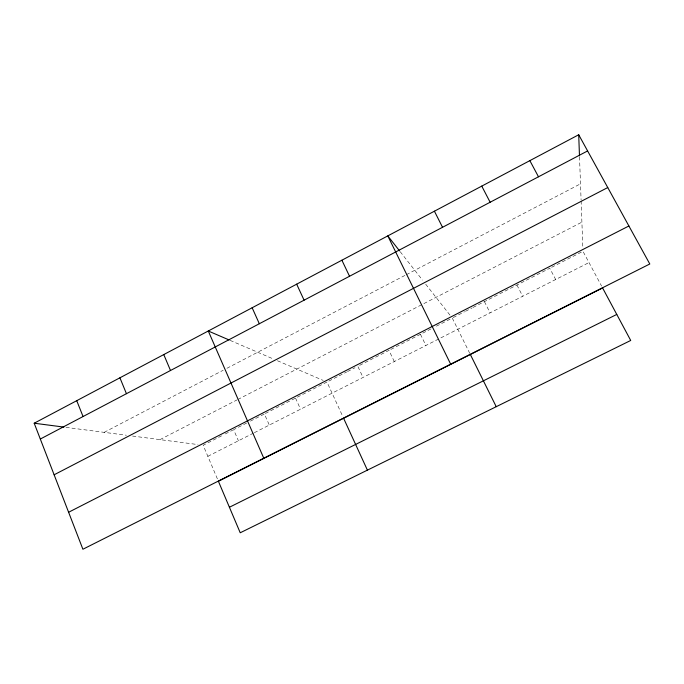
<?xml version="1.0" encoding="UTF-8"?>
<svg xmlns="http://www.w3.org/2000/svg" width="684" height="684" viewBox="0 0 684 684"><rect width="100%" height="100%" fill="white"/><g stroke="black" fill="none" stroke-linecap="round" stroke-linejoin="round"><path stroke-width="0.51" stroke-dasharray="3.42 2.56" d="M104.156 432.348L223.198 370.241M226.926 368.291L405.467 275.148M406.399 274.66L580.502 183.834M159.97 439.624L236.912 399.969M237.835 399.49L581.896 222.155M221.616 435.828L203.157 445.258L218.401 481.262M225.31 433.947L232.697 430.168M246.685 423.028L233.62 429.697L238.417 440.787M250.412 421.122L264.409 413.982L269.308 425.08M265.349 413.495L326.969 382.031L342.71 416.342M328.833 381.082L338.178 376.311M339.119 375.832L346.591 372.011M347.523 371.54L355.005 367.718M390.821 349.43L427.004 330.953M427.936 330.475L431.681 328.559M436.366 326.174L452.269 318.051L470.344 354.5M453.218 317.564L464.564 311.767M465.513 311.288L472.131 307.911M473.08 307.424L549.765 268.265L555.673 279.508M551.663 267.299L582.965 251.31L601.587 286.074M207.842 456.322L253.388 433.169M254.328 432.698L588.992 262.571M65.98 427.363L126.36 435.238M132.542 436.05L198.001 444.583M230.157 340.401L273.703 359.134M277.422 360.724L323.233 380.432M400.226 251.729L422.481 280.089M425.687 284.176L450.388 315.649M516.924 285.04L522.713 296.266M484.426 301.627L490.095 312.844M420.455 334.296L425.893 345.48M394.3 361.545L388.965 350.379L357.809 366.291L363.024 377.44M295.522 398.088L300.524 409.212M579.51 156.816L581.084 199.865M581.126 200.925L582.854 248.309"/><path stroke-width="1.03" d="M34.2 423.216L578.707 134.757L649.8 263.99L82.901 549.243L34.2 423.216L63.869 427.09M40.313 439.034L587.607 150.933M54.13 474.79L607.751 187.553M68.614 512.256L628.895 225.985M229.414 507.254L616.771 314.435M229.191 339.991L208.278 330.996L263.793 458.22M399.584 250.908L387.794 235.894L450.679 364.187M529.852 160.637L538.488 176.797M481.758 186.116L490.137 202.242M434.417 211.202L442.539 227.302M470.344 354.5L496.233 406.698M341.889 260.219L349.533 276.259M296.676 284.168L304.089 300.182M343.599 418.266L367.411 470.139M252.148 307.757L259.33 323.746M163.767 354.577L170.504 370.497M119.922 377.807L126.446 393.693M76.736 400.687L83.055 416.53M578.707 134.757L579.476 155.798M602.595 287.955L218.401 481.262L240.229 532.776L630.716 340.461L602.595 287.955"/></g></svg>
